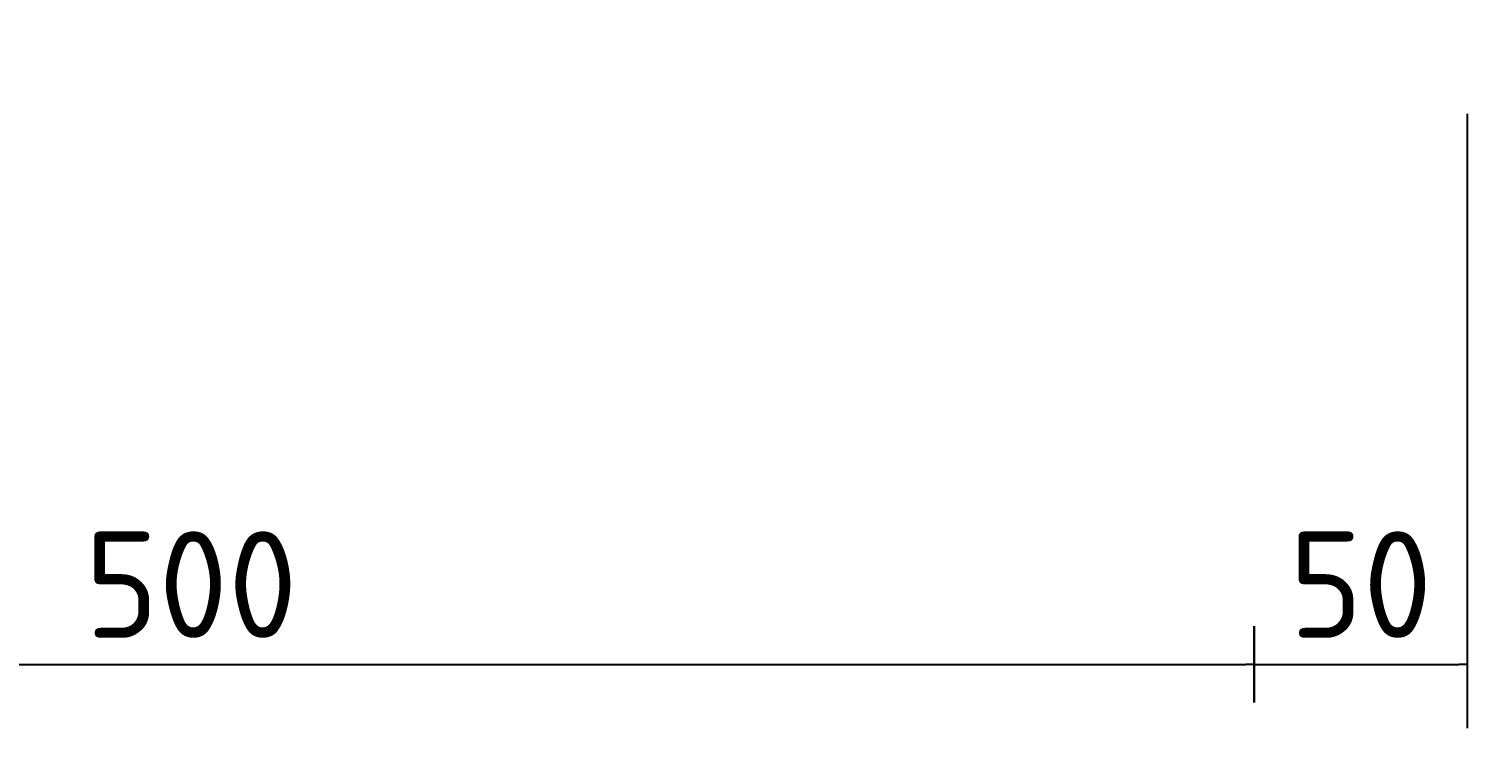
# Model space of a CAD drawing. Extents: x 0 to 420, y 0 to 297.
# Drawn here: x 207.1 to 240.94, y 175.87 to 192.3 of the extents above; entities that cross this region are included whole.
import ezdxf

# ---------------------------------------------------------------- set-up
doc = ezdxf.new("R2010")
doc.units = 0
doc.header["$LTSCALE"] = 0.25
doc.layers.get('0').update_dxf_attribs({"linetype": 'CONTINUOUS'})
doc.layers.get('DEFPOINTS').update_dxf_attribs({"linetype": 'CONTINUOUS'})
doc.layers.add('T25', color=1, linetype='CONTINUOUS')
doc.styles.add('ISO', font='iso3098b.shx')
doc.dimstyles.new('SIGNSDIM', dxfattribs={"dimtxt": 2.5, "dimasz": 0.2, "dimexe": 1.5, "dimexo": 2, "dimtad": 1, "dimdec": 4, "dimlfac": 10, "dimrnd": 1, "dimdsep": 46, "dimtxsty": 'ISO', "dimblk": 'SGNDIM', "dimcen": 2.5, "dimse2": 1, "dimadec": 0, "dimazin": 0, "dimtfac": 1, "dimtdec": 4, "dimtix": 1, "dimtmove": 0, "dimatfit": 3, "dimldrblk": 'SGNDIM', "dimfxl": 1, "dimtolj": 1, "dimtzin": 0, "dimarcsym": 0})

# ---------------------------------------------------------------- blocks, each defined once
blk = doc.blocks.new('SGNDIM')
for p, q in [((0, 4.5), (0, -4.5)), ((0, 0), (-1, 0))]:
    blk.add_line(p, q)
blk = doc.blocks.new('*D8')
at = {"layer": 'DEFPOINTS', "color": 0}
for p in [(240.938, 192.303), (235.927, 191.301), (240.938, 177.369)]:
    blk.add_point(p, dxfattribs=at)
at = {"layer": 'T25', "color": 0, "lineweight": -2}
for p, q in [((240.938, 190.303), (240.938, 175.869)), ((236.127, 177.369), (240.738, 177.369))]:
    blk.add_line(p, q, dxfattribs=at)
at = {"layer": 'T25', "color": 0, "lineweight": -2, "xscale": 0.2, "yscale": 0.2, "zscale": 0.2, "rotation": 180}
blk.add_blockref('SGNDIM', (235.927, 177.369), dxfattribs=at)
at = {"layer": 'T25', "color": 0, "lineweight": -2, "xscale": 0.2, "yscale": 0.2, "zscale": 0.2}
blk.add_blockref('SGNDIM', (240.938, 177.369), dxfattribs=at)
at = {"layer": 'T25', "color": 0, "insert": (238.433, 179.244), "char_height": 2.5, "attachment_point": 5, "style": 'ISO'}
blk.add_mtext('\\A1;50', dxfattribs=at)
blk = doc.blocks.new('*D27')
at = {"layer": 'DEFPOINTS', "color": 0}
for p in [(185.916, 192.279), (235.927, 192.279), (235.927, 177.369)]:
    blk.add_point(p, dxfattribs=at)
at = {"layer": 'T25', "color": 0, "lineweight": -2}
blk.add_line((186.116, 177.369), (235.727, 177.369), dxfattribs=at)
at = {"layer": 'T25', "color": 0, "lineweight": -2, "xscale": 0.2, "yscale": 0.2, "zscale": 0.2, "rotation": 180}
blk.add_blockref('SGNDIM', (185.916, 177.369), dxfattribs=at)
at = {"layer": 'T25', "color": 0, "lineweight": -2, "xscale": 0.2, "yscale": 0.2, "zscale": 0.2}
blk.add_blockref('SGNDIM', (235.927, 177.369), dxfattribs=at)
at = {"layer": 'T25', "color": 0, "insert": (210.922, 179.244), "char_height": 2.5, "attachment_point": 5, "style": 'ISO'}
blk.add_mtext('\\A1;500', dxfattribs=at)

msp = doc.modelspace()

# ---------------------------------------------------------------- dimensions: what is measured, and where the dimension line sits
at = {"layer": 'T25'}
for base, p1, p2, override, picture, middle in [((235.927465, 177.368563), (185.916282, 192.2791), (235.927465, 192.2791), {"dimse1": 1}, '*D27', (210.921874, 179.243563)), ((240.938092, 177.368563), (235.927465, 191.300683), (240.938092, 192.30337), {"dimse1": 1, "dimse2": 0}, '*D8', (238.432779, 179.243563))]:
    dim = msp.add_linear_dim(base=base, p1=p1, p2=p2, dimstyle='SIGNSDIM', override=override, dxfattribs=at)
    dim.commit()
    dim.dimension.update_dxf_attribs({"geometry": picture, "text_midpoint": middle})

doc.saveas('drawing.dxf')
